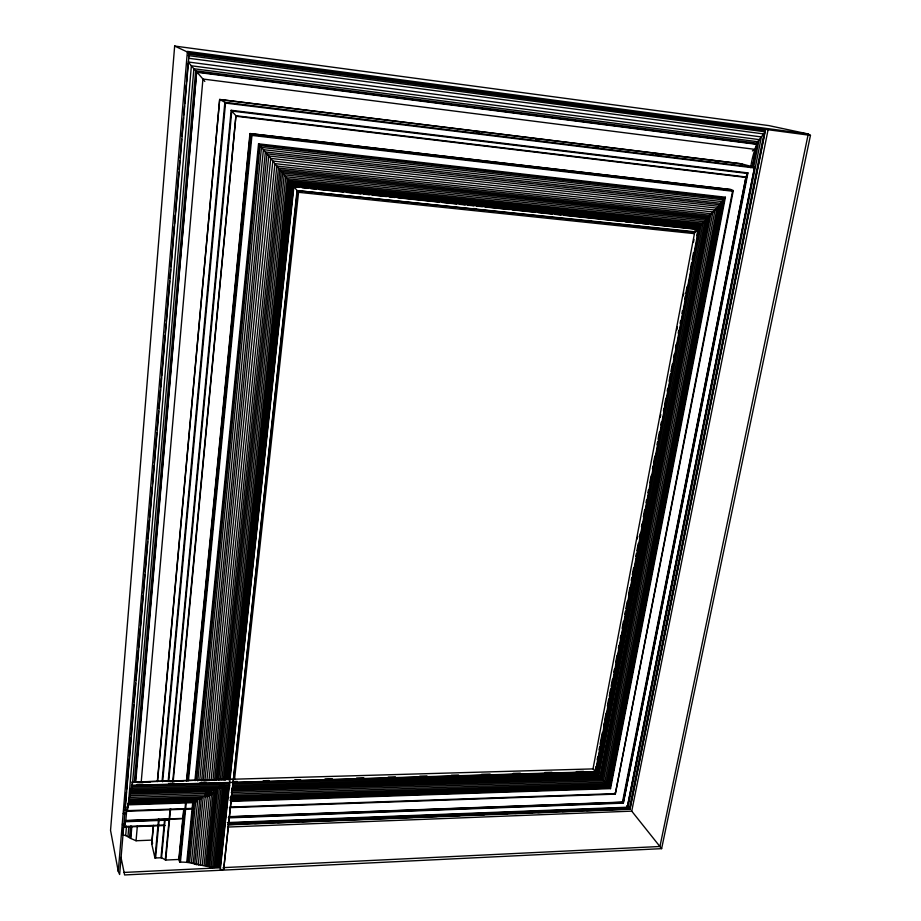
<?xml version="1.0" encoding="UTF-8"?>
<svg xmlns="http://www.w3.org/2000/svg" width="921" height="921" viewBox="0 0 921 921"><rect width="100%" height="100%" fill="white"/><g stroke="black" fill="none" stroke-linecap="round" stroke-linejoin="round"><path stroke-width="1.38" d="M193.548 808.914L127.409 811.24C128.56 801.719 130.805 790.241 132.566 782.113L593.043 768.897L595.45 771.706L698.578 229.271L293.914 186.537L220.269 869.585L223.676 869.389L297.356 190.946L293.914 186.537M174.656 46.05L189.219 52.854L119.638 874.501L118.268 871.37L110.543 830.362L174.656 46.05L768.908 125.613L808.258 134.006L810.457 135.364L661.623 848.655L124.611 874.95L121.008 857.37M118.268 871.37L187.4 51.38L808.258 134.006M122.919 833.47L123.506 826.436M125.083 807.821L126.419 792.072M126.661 789.216L129.205 759.146M129.447 756.291L131.024 737.675M131.266 734.808L133.81 704.749M134.052 701.883L135.629 683.278M135.871 680.412L138.415 650.353M138.657 647.486L140.234 628.882M140.476 626.015L143.02 595.956M143.262 593.089L144.839 574.485M145.081 571.619L147.625 541.56M147.867 538.693L149.444 520.077M149.686 517.222L152.23 487.163M152.472 484.296L154.049 465.681M154.291 462.826L156.835 432.755M157.077 429.9L158.654 411.284M158.896 408.417L160.473 389.813M160.715 386.947L161.44 378.358M161.682 375.503L165.078 335.417M165.32 332.55L166.045 323.962M166.287 321.095L169.683 281.02M169.925 278.154L170.65 269.565M170.892 266.699L174.288 226.612M174.53 223.757L175.255 215.169M175.497 212.302L178.881 172.215M179.135 169.36L179.86 160.772M180.102 157.905L181.679 139.29M181.921 136.435L183.486 117.819M183.728 114.952L184.465 106.364M184.707 103.509L186.284 84.893M186.526 82.038L188.091 63.422M165.112 825.492L124.554 827.058L125.06 821.244L125.774 820.749L183.509 818.608M132.566 782.113L132.302 785.325L595.45 771.706M125.774 820.749L126.868 808.707L127.409 811.24M151.988 840.102L136.055 840.758L130.817 838.478L125.693 835.554L126.499 826.079M128.077 807.544L191.372 65.794L188.218 61.995L761.379 136.93L765.144 131.818L764.246 129.539L387.062 79.482M127.973 836.326L128.813 826.494M131.887 790.736L132.129 787.869M132.624 782.136L193.871 68.753L191.372 65.794L759.134 139.601L761.379 136.93L627.984 807.095L629.941 809.248L765.144 131.818L187.838 55.513M129.562 837.177L130.517 826.079M134.339 781.733L195.655 70.779L193.871 68.753L757.661 141.707L759.134 139.601L753.528 167.829M130.391 838.064L131.415 826.252M135.226 782.102L196.634 71.78L195.655 70.779L756.981 143.192C754.334 150.641 751.674 159.252 750.719 167.61M130.817 838.478L131.864 826.413M135.686 782.228L196.634 71.78L757.154 143.987L752.676 166.54M136.055 840.758L137.356 825.941M141.201 782.136L202.931 79.033L197.129 72.31L757.177 144.39M228.788 787.72L220.269 866.868C206.891 868.906 193.525 861.296 179.733 862.183L178.789 859.454L165.722 860.053L161.555 857.727L154.958 858.004L151.643 843.509L153.346 825.331M157.341 781.595L219.67 99.456L741.186 163.754L754.587 167.311L627.213 807.717L228.258 823.063M151.781 844.281L153.427 826.287M157.572 780.95L219.67 99.456L220.084 100.021M154.958 858.004L158.608 818.608M162.05 781.365L224.862 102.266L219.912 99.56L741.935 163.915M155.591 857.992L159.068 820.473M162.649 781.814L225.518 103.094L224.862 102.266L754.587 167.311L627.213 807.717M160.991 857.75L164.502 820.266M168.129 781.618L231.159 110.278L747.944 172.906L623.287 803.147L229.018 817.86M161.555 857.727L165.124 819.748L125.06 821.244M168.762 781.089L231.758 111.038L231.159 110.278M165.296 859.961L170.12 809.11M172.699 781.894L235.937 115.735L231.758 111.038L747.311 173.436L747.944 172.906M165.722 860.053L170.615 808.569M173.183 781.538L235.937 115.735L745.987 176.993L747.311 173.436L623.287 803.147M178.789 859.454L183.693 809.398M186.468 781.1L249.936 133.568L731.101 189.599L249.936 133.568M179.065 859.569L183.97 809.582M186.767 780.962L250.236 133.913L251.951 135.422L188.425 780.778M179.733 862.183L185.651 802.076M187.757 780.628L251.26 134.535L733.289 190.589L615.263 794.144L229.41 807.659M180.412 862.16L186.307 802.237M186.802 861.86L192.777 802.03L193.525 801.995L187.539 861.826M194.918 780.559L258.548 143.826L725.403 197.221L610.519 788.629L230.849 801.408M195.678 780.524L259.308 144.793L258.548 143.826M188.172 862.021L194.216 801.673M196.369 780.237L259.975 145.599L259.308 144.793L724.562 197.911L725.403 197.221M189.576 862.459L195.759 800.959L128.295 803.204M197.773 780.939L261.483 147.395L259.975 145.599L724.113 198.51L724.562 197.911L610.013 788.042L610.519 788.629M191.372 863.058L197.727 800.107L128.56 802.398M199.753 780.087L263.418 149.674L261.483 147.395L723.135 199.857L724.113 198.51L610.013 788.042L230.872 800.752M193.18 863.737L199.707 799.324L128.848 801.661M201.595 780.743L265.375 151.965L263.418 149.674L721.926 201.572L723.135 199.857L609.253 787.202L609.771 787.777L230.169 800.476M194.676 864.393L201.354 798.795L129.101 801.166M203.242 780.202L266.998 153.853L265.375 151.965L720.786 203.299L721.926 201.572L608.608 786.499L609.253 787.202L230.215 799.819M196.323 864.854L203.161 797.897L129.32 800.314M204.911 780.743L268.759 155.96L266.998 153.853L719.969 204.738L720.786 203.299L608.021 785.866L608.608 786.499L230.768 799.014M198.222 865.13L205.844 790.828M206.868 780.812L270.751 158.4L268.759 155.96L718.748 206.316L719.969 204.738L608.021 785.866L231.344 798.277M200.237 865.256L207.789 792.083M208.963 780.628L272.846 161.025L270.751 158.4L717.033 208.123L718.748 206.316L606.962 784.704L607.618 785.44L230.054 797.851M202.252 865.291L210.011 790.356M211.047 780.34L274.919 163.627L272.846 161.025L715.018 210.034L717.033 208.123L605.972 783.587L606.962 784.704L230.469 797.01M204.105 865.314L211.761 791.623L130.091 794.178M212.958 780.202L276.818 166.033L274.919 163.627L712.912 211.945L715.018 210.034L604.775 782.217L605.972 783.587L231.113 795.721M205.659 865.498L213.488 790.471L130.252 793.062M214.535 780.455L278.441 168.036L276.818 166.033L710.943 213.707L712.912 211.945L603.508 780.755L231.275 792.532M207.018 865.844L214.996 789.688L130.437 792.302M216.044 779.696L279.88 169.763L278.441 168.036L709.481 215.192L710.943 213.707L602.334 779.385L604.775 782.217L231.873 794.155M208.296 866.35L216.4 789.17L130.644 791.807M217.448 779.154L281.25 171.375L279.88 169.763L708.433 216.504L709.481 215.192L601.482 778.406L602.334 779.385L231.873 790.989M209.597 867.006L217.828 788.79L130.886 791.461M218.738 780.225L282.666 172.998L281.25 171.375L707.662 217.724L708.433 216.504L600.895 777.761L601.482 778.406L232.173 789.896M211.036 867.582L220.027 782.493M220.326 779.638L284.221 174.794L282.666 172.998L707.029 218.991L707.662 217.724L600.895 777.761L232.207 789.159M212.555 867.743L221.558 782.781M221.869 779.926L285.798 176.751L284.221 174.794L706.165 220.372L707.029 218.991L600.504 777.336L232.161 788.687M214.006 867.594L223.02 782.758M223.331 779.903L287.26 178.639L285.798 176.751L704.715 221.834L706.165 220.372L600.204 777.036L232.207 788.353M215.215 867.248L224.079 784.139M224.54 779.857L288.446 180.24L287.26 178.639L702.976 223.216L704.715 221.834L598.915 775.597L599.767 776.564L232.334 787.823M216.044 866.822L224.39 788.595M225.311 780.052L289.24 181.345L288.446 180.24L701.261 224.367L702.976 223.216L597.844 774.342L598.915 775.597L232.599 786.718M216.838 866.488L225.3 787.455M226.209 778.947L290.011 182.404L289.24 181.345L699.868 225.138L701.261 224.367L596.75 773.053L597.844 774.342L232.783 785.314M217.909 866.362L226.324 787.858M227.245 779.293L291.071 183.786L290.011 182.404L698.602 225.887L699.868 225.138L595.852 771.982L596.75 773.053L232.679 783.886M219.094 866.477L227.499 788.33M228.408 779.799L292.302 185.305L291.071 183.786L697.301 226.9L698.602 225.887L696.725 235.776M229.099 784.888L229.398 782.067M229.709 779.235L293.546 186.779L292.302 185.305L696.161 228.051L697.301 226.9L696.771 229.732M223.676 869.389L297.046 190.612L694.814 231.747M234.556 779.201L298.565 192.305L694.411 233.635M592.997 768.92L694.941 231.033M637.217 538.946L637.758 536.114M660.253 417.409L660.794 414.588M676.866 329.799L677.407 326.967M683.301 295.883L683.831 293.051M693.478 242.177L694.008 239.356M595.311 769.599L595.841 766.779M597.188 759.721L597.729 756.889M599.064 749.832L599.606 747.012M600.135 744.18L602.288 732.886M603.623 725.829L604.164 722.997M604.694 720.176L606.041 713.119M607.388 706.05L608.723 698.993M609.265 696.172L610.6 689.104M611.141 686.283L612.477 679.226M613.823 672.157L614.353 669.337M615.7 662.28L617.047 655.211M618.382 648.154L618.924 645.322M620.259 638.265L620.8 635.444M622.135 628.375L623.482 621.318M624.818 614.261L625.359 611.429M625.9 608.608L627.236 601.551M628.583 594.482L629.918 587.425M631.265 580.368L631.794 577.536M632.336 574.716L633.671 567.658M635.824 556.353L636.365 553.533M636.895 550.712L638.241 543.643M639.577 536.586L640.118 533.754M641.453 526.697L641.995 523.876M643.33 516.808L644.677 509.75M646.024 502.693L646.554 499.861M647.9 492.804L648.43 489.984M649.777 482.915L651.112 475.858M652.459 468.801L652.989 465.968M653.53 463.148L654.877 456.091M657.018 444.785L657.559 441.965M658.089 439.144L659.436 432.076M660.771 425.018L661.313 422.198M663.454 410.893L663.995 408.072M664.536 405.24L665.871 398.183M667.218 391.126L667.748 388.294M669.095 381.236L670.43 374.179M670.972 371.347L672.318 364.29M673.654 357.233L674.195 354.401M675.53 347.344L676.072 344.523M678.213 333.218L678.754 330.397M680.089 323.34L680.631 320.508M681.977 313.451L682.507 310.63M684.66 299.325L685.189 296.504M685.731 293.672L687.066 286.615M690.29 269.669L691.636 262.612M692.166 259.78L693.513 252.722M614.468 793.154L615.263 794.144L732.552 191.211L733.289 190.589L730.94 189.864M229.41 816.904L622.446 802.318L745.987 176.993L622.918 802.709L228.27 817.399M752.227 167.173L756.141 147.429M752.618 167.115L757.661 141.707L756.981 143.192M228.097 824.871L629.941 809.248L765.167 130.483L189.035 54.132M661.623 848.655L631.737 811.148L768.056 129.838M807.97 135.41L659.931 846.491L223.089 867.64M297.046 190.612L694.71 232.253M695.079 230.169L696.161 228.051M752.376 150.94L754.357 149.283L202.931 79.033L204.83 81.451M694.653 232.529L698.578 229.271M740.576 164.134L741.186 163.754M151.643 843.509L152.736 843.118M123.932 872.44L220.211 867.778M122.412 823.927L125.072 823.823M122.355 824.894L125.198 824.779M124.6 826.528L164.065 825.009M227.291 822.58L626.821 807.257M227.671 824.26L629.411 808.696L763.97 133.971L189.001 58.311M230.215 824.491L247.461 823.823M254.645 823.547L270.452 822.937M277.647 822.649L294.893 821.981M302.076 821.705L317.883 821.095M325.078 820.807L342.324 820.139M348.069 819.92L365.315 819.253M372.51 818.976L389.756 818.297M396.939 818.021L412.746 817.411M419.941 817.134L437.187 816.455M442.932 816.236L460.178 815.569M467.373 815.292L484.619 814.613M491.802 814.337L507.609 813.727M514.804 813.45L532.05 812.783M537.795 812.552L555.041 811.885M562.236 811.608L579.482 810.941M586.665 810.653L602.472 810.043M609.667 809.766L626.913 809.099M228.028 827.046L631.737 811.148M125.832 820.507L182.807 818.389M228.765 816.685L622.251 802.11M166.563 819.69L169.429 819.586M125.014 821.739L168.808 820.104M124.496 809.743L127.317 809.64M124.508 809.916L127.328 809.812M127.455 810.641L192.892 808.362M230.204 807.061L614.814 793.626M123.23 813.565L126.085 813.462M128.1 803.883L197.094 801.581M128.007 804.194L192.777 802.03M127.95 804.862L193.468 802.663M125.383 807.222L128.203 807.13M129.919 795.744L212.59 793.131M129.734 797.436L211.795 794.8M129.539 799.014L208.134 796.469M131.415 785.671L219.336 783.069M225 782.908L229.317 782.781M232.196 782.7L595.852 771.982L595.035 771.015M131.427 786.891L229.813 783.967M131.381 788.364L229.905 785.406M131.277 789.804L229.72 786.81M131.116 790.92L229.467 787.904M223.584 788.618L227.89 788.48M131.795 782.044L231.148 779.27M138.737 782.39L150.123 782.056M170.051 781.48L182.865 781.112M202.793 780.548L215.606 780.168M137.148 784.404L142.882 784.232M168.647 783.483L174.368 783.311M200.133 782.562L205.855 782.39M233.082 781.595L237.388 781.469M263.245 780.72L268.99 780.548M294.847 779.788L300.591 779.627M325.009 778.913L332.193 778.706M356.611 777.992L363.783 777.773M388.202 777.059L395.385 776.852M419.803 776.138L426.987 775.931M451.405 775.217L458.589 775.01M481.568 774.331L490.191 774.077M513.17 773.41L520.353 773.203M544.772 772.489L551.955 772.282M576.373 771.568L583.546 771.349M293.546 186.779L299.267 187.377M302.123 187.677L307.844 188.287M310.699 188.586L316.421 189.196M319.288 189.496L343.591 192.063M346.457 192.362L360.756 193.871M363.611 194.17L369.333 194.768M372.188 195.079L386.486 196.587M389.353 196.887L395.074 197.485M397.93 197.796L439.398 202.171M442.253 202.47L456.551 203.978M459.418 204.278L465.14 204.888M467.995 205.187L473.716 205.786M476.571 206.085L482.293 206.695M485.16 206.995L509.463 209.562M512.329 209.861L535.205 212.279M538.06 212.578L552.358 214.086M555.225 214.386L560.947 214.996M563.802 215.295L622.435 221.477M625.29 221.788L631.012 222.387M633.867 222.686L639.588 223.296M642.444 223.596L648.165 224.194M651.032 224.505L695.355 229.179M473.509 208.537L476.364 208.837M587.736 220.51L590.591 220.81M251.951 135.422L732.552 191.211M236.398 116.299L745.642 177.396M225.518 103.094L753.919 167.898M476.099 131.876L478.943 132.233M535.941 139.244L538.785 139.589M595.783 146.612L598.627 146.957M655.625 153.98L658.469 154.325M715.456 161.348L718.311 161.693M188.909 52.819L810.457 135.364M187.803 53.027L203.46 55.11M206.304 55.49L224.805 57.942M227.66 58.322L266.088 63.422M268.932 63.802L287.433 66.254M290.276 66.634L321.59 70.79M324.445 71.17L328.705 71.734M331.56 72.114L384.218 79.102M188.126 53.28L764.672 129.78M122.792 834.875L125.693 835.554M626.775 805.725L627.984 807.095M629.342 808.408L629.78 808.983M124.162 825.135L124.554 827.058"/></g></svg>
